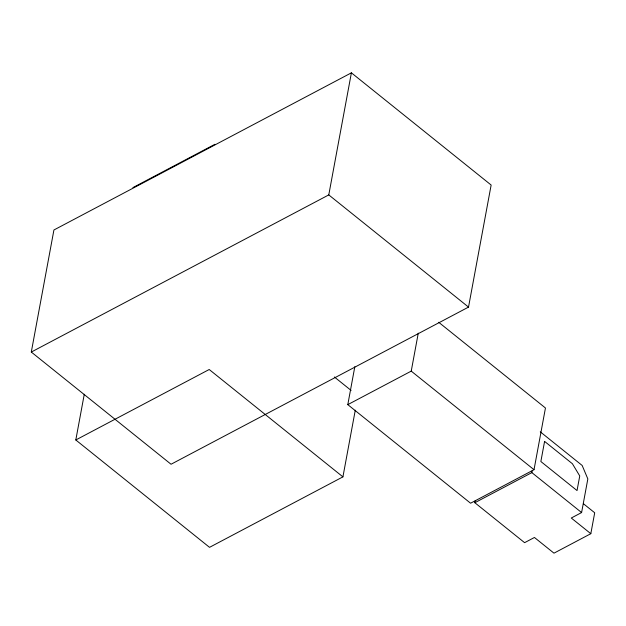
<?xml version="1.0" encoding="UTF-8"?>
<svg xmlns="http://www.w3.org/2000/svg" width="626" height="626" viewBox="0 0 626 626"><rect width="100%" height="100%" fill="white"/><g stroke="black" fill="none" stroke-linecap="round" stroke-linejoin="round"><path stroke-width="0.94" d="M31.3 352.047L53.922 229.985L351.397 72.835L491.144 185.038L468.522 307.1L171.047 464.249L31.3 352.047L328.775 194.905L351.397 72.835M355.278 410.194L342.923 476.871L209.53 547.343L75.801 439.976L84.275 394.255M438.685 322.273L545.457 407.995L534.017 469.703L470.58 503.218L347.798 404.639L354.832 366.664M347.798 404.639L411.235 371.124L418.27 333.149M583.424 503.727L594.7 512.772L590.819 533.696L553.979 553.165L534.44 537.476L524.604 542.672L474.844 502.725L475.197 500.847M474.844 502.725L531.842 472.614L532.194 470.736M590.819 533.696L571.28 518.015L581.601 512.561L587.837 478.921L582.164 465.462L540.277 431.83M132.923 187.597L214.953 144.27M75.801 439.976L209.201 369.504L342.923 476.871M328.775 194.905L468.522 307.1M411.235 371.124L534.017 469.703M531.842 472.614L581.601 512.561M334.378 376.993L351.092 390.413M544.589 441.4L540.856 461.511L577.039 490.557L579.746 475.948L572.399 463.733L544.589 441.4"/></g></svg>
